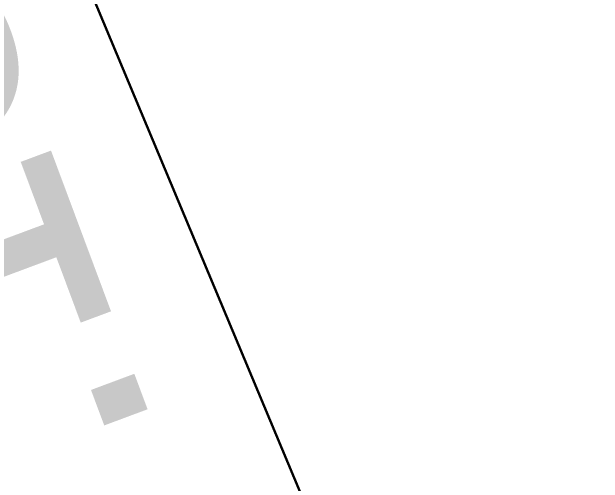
# Model space of a CAD drawing. Header units: millimetres. Extents: x -2893842 to -949497, y -1203244 to 262218.
# Drawn here: x -2257606 to -2255620, y -872867 to -871284 of the extents above; entities that cross this region are included whole.
import ezdxf

# ---------------------------------------------------------------- set-up
doc = ezdxf.new("R2010")
doc.units = ezdxf.units.MM
doc.layers.add('!!!_ Размеры', color=7, linetype='Continuous')
doc.layers.add('30_Канализация', color=253, linetype='Continuous')
doc.styles.add('LIKE32', font='peteri.shx')
doc.styles.add('Line_GUGK', font='')
doc.styles.get('Line_GUGK').set_extended_font_data('Bm431', italic=True)
doc.linetypes.add('g5_122_k', pattern='A,1,-1,1.5,-0.4,["К",Line_GUGK,S=1,R=0,X=0,Y=-0.5],-1.5,1.5,-1,4,-1,4,-1,3', length=20.9)

# ---------------------------------------------------------------- blocks, each defined once
blk = doc.blocks.new('Топо_07.04.17')
at = {"layer": '30_Канализация', "color": 12, "linetype": 'g5_122_k', "lineweight": 30}
blk.add_lwpolyline([(-408620.9, -730314.6), (-413406.3, -713882), (-417876.7, -699531.2), (-422558.2, -690335.9)], dxfattribs=at)
at = {"layer": '30_Канализация', "color": 7, "linetype": 'Continuous', "lineweight": 15, "style": 'LIKE32'}
blk.add_text('чуг.150', height=1000, rotation=103.9902, dxfattribs=at).set_placement((-412165.4, -719723.7, -67200))

msp = doc.modelspace()

# ---------------------------------------------------------------- block references
at = {"layer": '!!!_ Размеры', "color": 1, "lineweight": 0, "rotation": 6.471407436947433}
msp.add_blockref('Топо_07.04.17', (-1928038.79367, -112877.83782), dxfattribs=at)

doc.saveas('drawing.dxf')
